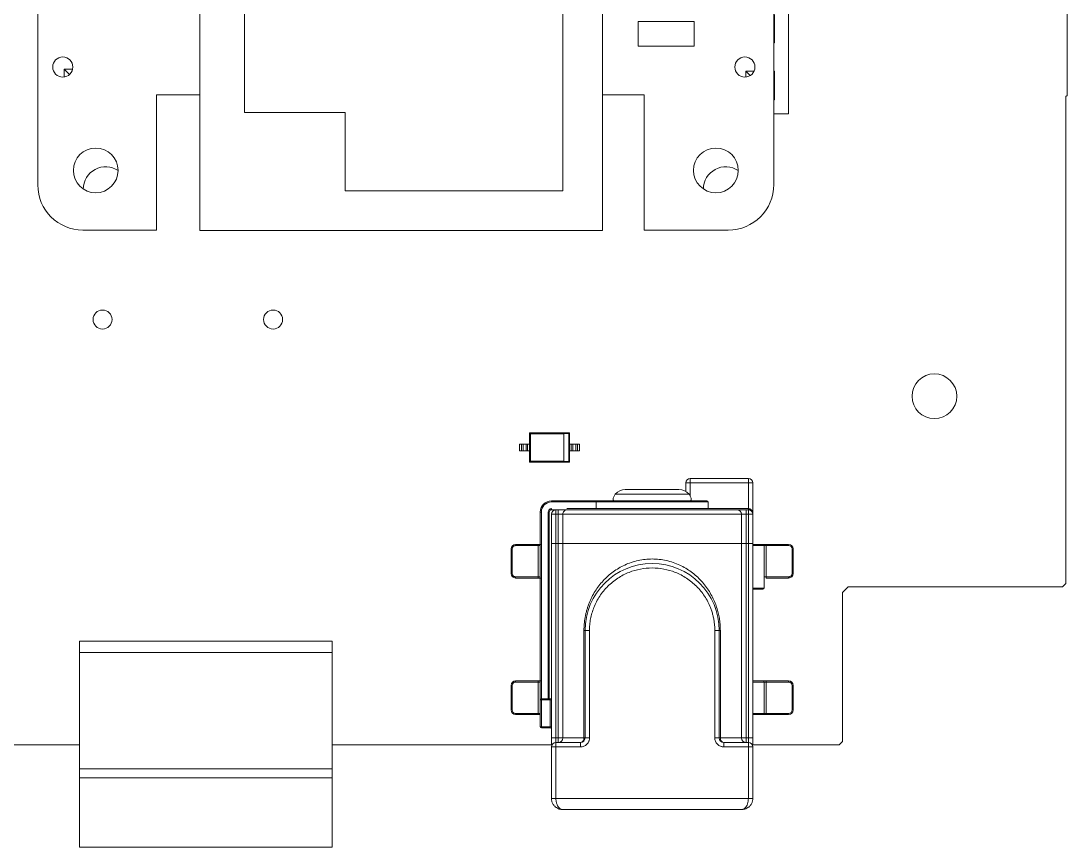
# Model space of a CAD drawing. Header units: millimetres. Extents: x 27 to 102, y 24 to 180.
# Drawn here: x 55.74 to 102.49, y 23.55 to 60.48 of the extents above; entities that cross this region are included whole.
import ezdxf

# ---------------------------------------------------------------- set-up
doc = ezdxf.new("R2010")
doc.units = ezdxf.units.MM

msp = doc.modelspace()

# ---------------------------------------------------------------- linework, layer by layer
at = {"color": 7, "linetype": 'Continuous', "lineweight": 15}
for p, q in [((102.489, 167.824), (102.489, 57.15)), ((89.387, 102.6), (89.387, 53.166)), ((56.494, 53.146), (56.494, 96.234)), ((90.042, 56.322), (90.042, 94.422)), ((63.733, 51.105), (63.733, 82.294)), ((81.73, 82.294), (81.73, 51.105)), ((65.728, 56.387), (65.728, 81.633)), ((79.952, 81.633), (79.952, 52.887)), ((89.412, 60.772), (89.412, 59.492)), ((83.323, 59.35), (83.323, 60.45)), ((83.323, 60.45), (85.823, 60.45)), ((85.823, 60.45), (85.823, 59.35)), ((89.412, 59.492), (89.387, 59.517)), ((89.412, 59.492), (89.387, 59.492)), ((85.823, 59.35), (83.323, 59.35)), ((57.677, 57.973), (57.677, 58.322)), ((57.677, 58.322), (58.051, 58.322)), ((57.914, 58.085), (57.677, 58.322)), ((88.132, 57.97), (88.132, 58.232)), ((88.132, 58.232), (88.502, 58.232)), ((88.329, 58.035), (88.132, 58.232)), ((89.387, 58.232), (89.412, 58.232)), ((89.387, 58.207), (89.412, 58.232)), ((89.412, 58.232), (89.412, 56.952)), ((61.803, 57.173), (61.803, 51.128)), ((63.733, 57.173), (61.803, 57.173)), ((83.596, 57.173), (81.73, 57.173)), ((83.596, 51.128), (83.596, 57.173)), ((102.489, 57.15), (102.434, 57.095)), ((102.434, 57.095), (102.434, 35.328)), ((89.412, 56.952), (89.387, 56.977)), ((89.412, 56.952), (89.387, 56.952)), ((65.728, 56.387), (70.228, 56.387)), ((70.228, 56.387), (70.228, 52.887)), ((89.387, 56.322), (90.042, 56.322)), ((79.952, 52.887), (70.228, 52.887)), ((61.803, 51.128), (58.513, 51.128)), ((81.73, 51.105), (63.733, 51.105)), ((87.349, 51.128), (83.596, 51.128)), ((78.473, 40.76), (78.473, 42.06)), ((78.517, 42.015), (78.473, 42.06)), ((78.473, 42.06), (80.248, 42.06)), ((78.517, 40.804), (78.517, 42.015)), ((80.006, 42.015), (78.517, 42.015)), ((80.006, 42.015), (80.22, 42.032)), ((80.006, 40.804), (80.006, 42.015)), ((80.248, 42.06), (80.22, 42.032)), ((80.22, 40.788), (80.22, 42.032)), ((80.248, 40.76), (80.248, 42.06)), ((78.023, 41.56), (78.473, 41.56)), ((78.023, 41.26), (78.023, 41.56)), ((78.473, 41.26), (78.023, 41.26)), ((78.113, 41.26), (78.113, 41.56)), ((78.184, 41.56), (78.184, 41.26)), ((78.314, 41.26), (78.314, 41.56)), ((78.385, 41.26), (78.385, 41.56)), ((80.248, 41.56), (80.698, 41.56)), ((80.698, 41.26), (80.248, 41.26)), ((80.336, 41.26), (80.336, 41.56)), ((80.407, 41.26), (80.407, 41.56)), ((80.537, 41.56), (80.537, 41.26)), ((80.608, 41.56), (80.608, 41.26)), ((80.698, 41.26), (80.698, 41.56)), ((78.517, 40.804), (78.473, 40.76)), ((80.248, 40.76), (78.473, 40.76)), ((80.006, 40.804), (78.517, 40.804)), ((80.22, 40.788), (80.006, 40.804)), ((80.248, 40.76), (80.22, 40.788)), ((85.448, 39.826), (88.448, 39.826)), ((85.448, 39.826), (85.448, 39.445)), ((85.648, 40.026), (85.648, 39.251)), ((85.648, 40.026), (88.248, 40.026)), ((88.248, 38.626), (88.248, 40.026)), ((88.448, 38.426), (88.448, 39.826)), ((82.922, 39.026), (79.448, 39.026)), ((79.448, 39.026), (79.448, 38.976)), ((81.448, 38.976), (81.448, 38.676)), ((85.398, 39.026), (84.975, 39.026)), ((86.448, 38.676), (86.448, 38.976)), ((78.948, 38.526), (78.948, 28.926)), ((78.998, 38.526), (78.948, 38.526)), ((78.998, 28.876), (78.998, 38.526)), ((79.348, 38.526), (79.298, 38.526)), ((79.348, 30.176), (79.348, 38.526)), ((79.448, 38.676), (79.448, 38.626)), ((79.448, 38.626), (79.753, 38.626)), ((79.448, 28.426), (79.448, 38.426)), ((79.448, 38.426), (79.953, 38.426)), ((79.648, 28.226), (79.648, 38.626)), ((79.753, 28.226), (79.753, 38.626)), ((79.825, 38.626), (82.398, 38.626)), ((79.953, 38.426), (79.953, 28.426)), ((88.248, 38.626), (85.648, 38.626)), ((87.944, 28.426), (87.944, 38.426)), ((87.944, 38.426), (88.448, 38.426)), ((88.144, 38.626), (88.144, 28.226)), ((88.248, 38.626), (88.248, 28.226)), ((88.448, 38.426), (88.448, 28.426)), ((78.972, 37.076), (77.848, 37.076)), ((77.848, 37.076), (77.848, 37.026)), ((77.848, 37.026), (78.943, 37.026)), ((78.848, 35.576), (78.848, 37.076)), ((79.448, 37.126), (79.953, 37.126)), ((88.448, 37.126), (87.944, 37.126)), ((88.448, 37.026), (90.048, 37.026)), ((88.598, 37.076), (88.598, 37.076)), ((88.898, 37.076), (88.898, 37.076)), ((88.948, 37.026), (88.948, 35.126)), ((90.048, 37.076), (89.048, 37.076)), ((89.048, 37.076), (89.048, 35.576)), ((90.048, 37.026), (90.048, 37.076)), ((77.648, 36.876), (77.648, 35.776)), ((77.648, 36.876), (77.698, 36.876)), ((77.698, 36.876), (77.698, 35.776)), ((90.198, 35.776), (90.198, 36.876)), ((90.198, 36.876), (90.248, 36.876)), ((90.248, 35.776), (90.248, 36.876)), ((77.698, 35.776), (77.648, 35.776)), ((77.848, 35.626), (78.943, 35.626)), ((77.848, 35.626), (77.848, 35.576)), ((77.848, 35.576), (78.848, 35.576)), ((88.948, 35.626), (90.048, 35.626)), ((89.048, 35.576), (90.048, 35.576)), ((90.048, 35.626), (90.048, 35.576)), ((90.198, 35.776), (90.248, 35.776)), ((88.448, 35.126), (88.948, 35.126)), ((92.71, 35.179), (92.452, 34.921)), ((102.285, 35.179), (92.71, 35.179)), ((102.434, 35.328), (102.285, 35.179)), ((92.452, 34.921), (92.452, 28.267)), ((81.148, 33.226), (80.901, 33.226)), ((80.901, 28.426), (80.901, 33.226)), ((80.948, 33.226), (80.948, 28.426)), ((81.148, 33.226), (81.148, 28.426)), ((86.748, 28.426), (86.748, 33.226)), ((86.748, 33.226), (86.996, 33.226)), ((86.948, 28.426), (86.948, 33.226)), ((86.996, 33.226), (86.996, 28.426)), ((58.355, 23.548), (58.355, 32.748)), ((58.355, 32.748), (69.655, 32.748)), ((69.655, 23.548), (69.655, 32.748)), ((69.655, 32.248), (58.355, 32.248)), ((78.972, 30.976), (77.848, 30.976)), ((77.848, 30.976), (77.848, 30.926)), ((77.848, 30.926), (78.943, 30.926)), ((78.848, 29.476), (78.848, 30.976)), ((88.448, 30.926), (90.048, 30.926)), ((88.598, 30.976), (88.598, 30.976)), ((88.898, 30.976), (88.898, 30.976)), ((88.948, 29.526), (88.948, 30.926)), ((90.048, 30.976), (89.048, 30.976)), ((89.048, 30.976), (89.048, 29.476)), ((90.048, 30.926), (90.048, 30.976)), ((77.648, 30.776), (77.648, 29.676)), ((77.648, 30.776), (77.698, 30.776)), ((77.698, 29.676), (77.698, 30.776)), ((90.198, 30.776), (90.198, 29.676)), ((90.198, 30.776), (90.248, 30.776)), ((90.248, 29.676), (90.248, 30.776)), ((78.948, 30.126), (79.448, 30.126)), ((78.998, 30.176), (79.398, 30.176)), ((79.398, 28.876), (79.398, 30.176)), ((77.698, 29.676), (77.648, 29.676)), ((78.948, 29.526), (77.848, 29.526)), ((77.848, 29.526), (77.848, 29.476)), ((77.848, 29.476), (78.848, 29.476)), ((90.048, 29.526), (88.448, 29.526)), ((89.048, 29.476), (90.048, 29.476)), ((90.048, 29.476), (90.048, 29.526)), ((90.248, 29.676), (90.198, 29.676)), ((79.448, 28.926), (78.948, 28.926)), ((78.998, 28.876), (79.398, 28.876)), ((58.355, 28.118), (51.113, 28.118)), ((79.448, 28.118), (69.655, 28.118)), ((79.953, 28.426), (79.448, 28.426)), ((79.648, 28.226), (79.648, 25.726)), ((80.748, 28.226), (79.648, 28.226)), ((80.748, 28.026), (80.748, 28.226)), ((80.901, 28.426), (81.148, 28.426)), ((86.748, 28.426), (86.996, 28.426)), ((88.248, 28.226), (87.148, 28.226)), ((87.148, 28.026), (87.148, 28.226)), ((88.448, 28.426), (87.944, 28.426)), ((88.248, 25.726), (88.248, 28.226)), ((92.303, 28.118), (88.448, 28.118)), ((92.452, 28.267), (92.303, 28.118)), ((80.748, 28.026), (79.448, 28.026)), ((79.448, 25.726), (79.448, 28.026)), ((88.448, 28.026), (87.148, 28.026)), ((88.448, 28.026), (88.448, 25.726)), ((58.355, 27.048), (69.655, 27.048)), ((69.655, 26.648), (58.355, 26.648)), ((88.448, 25.726), (79.448, 25.726)), ((87.948, 25.226), (79.948, 25.226)), ((58.355, 23.548), (69.655, 23.548))]:
    msp.add_line(p, q, dxfattribs=at)
at = {"color": 8, "linetype": 'Continuous', "lineweight": 15}
for p, q in [((79.448, 38.976), (81.448, 38.976)), ((85.648, 39.026), (85.648, 39.026)), ((79.298, 38.526), (79.298, 30.176)), ((81.448, 38.676), (80.136, 38.676)), ((86.448, 38.676), (88.248, 38.676))]:
    msp.add_line(p, q, dxfattribs=at)
at = {"color": 8, "linetype": 'Continuous', "lineweight": 15, "flags": 128}
for points in [[(83.948, 39.326), (83.504, 39.326), (83.093, 39.326), (82.745, 39.326), (82.486, 39.326), (82.336, 39.326), (82.301, 39.326)], [(85.596, 39.326), (85.561, 39.326), (85.411, 39.326), (85.152, 39.326), (84.804, 39.326), (84.393, 39.326), (83.948, 39.326)], [(86.448, 38.976), (86.392, 38.976), (86.211, 38.976), (85.914, 38.976), (85.518, 38.976), (85.041, 38.976), (84.509, 38.976), (83.948, 38.976), (83.388, 38.976), (82.856, 38.976), (82.379, 38.976), (81.983, 38.976), (81.686, 38.976), (81.505, 38.976), (81.448, 38.976)], [(86.448, 38.676), (86.392, 38.676), (86.211, 38.676), (85.914, 38.676), (85.518, 38.676), (85.041, 38.676), (84.509, 38.676), (83.948, 38.676), (83.388, 38.676), (82.856, 38.676), (82.379, 38.676), (81.983, 38.676), (81.686, 38.676), (81.505, 38.676), (81.448, 38.676)]]:
    msp.add_lwpolyline(points, dxfattribs=at)
at = {"color": 7, "linetype": 'Continuous', "lineweight": 15, "flags": 128}
for points in [[(85.148, 39.526), (85.076, 39.526), (84.868, 39.526), (84.548, 39.526), (84.157, 39.526), (83.74, 39.526), (83.348, 39.526), (83.029, 39.526), (82.821, 39.526), (82.748, 39.526)], [(84.948, 39.026), (84.881, 39.026), (84.687, 39.026), (84.394, 39.026), (84.041, 39.026), (83.675, 39.026), (83.346, 39.026), (83.098, 39.026), (82.965, 39.026), (82.948, 39.026)], [(87.944, 38.426), (87.846, 38.426), (87.623, 38.426), (87.283, 38.426), (86.836, 38.426), (86.296, 38.426), (85.681, 38.426), (85.011, 38.426), (84.306, 38.426), (83.591, 38.426), (82.886, 38.426), (82.216, 38.426), (81.601, 38.426), (81.061, 38.426), (80.614, 38.426), (80.274, 38.426), (80.051, 38.426), (79.953, 38.426)], [(87.944, 37.126), (87.846, 37.126), (87.623, 37.126), (87.283, 37.126), (86.836, 37.126), (86.296, 37.126), (85.681, 37.126), (85.011, 37.126), (84.306, 37.126), (83.591, 37.126), (82.886, 37.126), (82.216, 37.126), (81.601, 37.126), (81.061, 37.126), (80.614, 37.126), (80.274, 37.126), (80.051, 37.126), (79.953, 37.126)], [(79.953, 37.126), (80.051, 37.126), (80.274, 37.126), (80.614, 37.126), (81.061, 37.126), (81.601, 37.126), (82.216, 37.126), (82.886, 37.126), (83.591, 37.126), (84.306, 37.126), (85.011, 37.126), (85.681, 37.126), (86.296, 37.126), (86.836, 37.126), (87.283, 37.126), (87.623, 37.126), (87.846, 37.126), (87.944, 37.126)], [(79.953, 28.426), (79.982, 28.426), (80.038, 28.426), (80.12, 28.426), (80.228, 28.426), (80.361, 28.426), (80.518, 28.426), (80.699, 28.426), (80.901, 28.426)], [(86.996, 28.426), (87.198, 28.426), (87.379, 28.426), (87.536, 28.426), (87.669, 28.426), (87.777, 28.426), (87.859, 28.426), (87.915, 28.426), (87.944, 28.426)]]:
    msp.add_lwpolyline(points, dxfattribs=at)
at = {"color": 7, "linetype": 'Continuous', "lineweight": 15}
for centre, radius in [((57.612, 58.418), 0.45), ((88.092, 58.418), 0.45), ((59.085, 53.795), 1), ((86.796, 53.795), 1), ((59.39, 47.131), 0.425), ((67.01, 47.131), 0.425), ((96.561, 43.702), 1)]:
    msp.add_circle(centre, radius, dxfattribs=at)
for centre, radius, start, end in [((59.529, 52.959), 1, 56.2275, 180), ((87.24, 52.959), 1, 56.2, 180), ((58.513, 53.146), 2.018, 180, 270), ((87.349, 53.166), 2.038, 270, 0), ((85.648, 39.826), 0.2, 90, 180), ((85.648, 39.826), 0.2, 90, 180), ((88.248, 39.826), 0.2, 0, 90), ((88.248, 39.826), 0.2, 0, 90), ((82.599, 39.059), 0.4, 138.1897, 177.2706), ((82.748, 38.926), 0.6, 90, 138.1897), ((85.148, 38.926), 0.6, 41.8103, 90), ((85.297, 39.059), 0.4, 2.7294, 41.8103), ((79.448, 38.526), 0.5, 90, 180), ((81.498, 38.976), 0.05, 90, 180), ((82.25, 39.076), 0.05, 177.2706, 270), ((85.647, 39.076), 0.05, 270, 2.7294), ((86.398, 38.976), 0.05, 0, 90), ((79.448, 38.526), 0.1, 90, 180), ((79.648, 38.426), 0.2, 90, 180), ((79.648, 38.426), 0.2, 90, 180), ((80.153, 38.426), 0.2, 90.0325, 180.0325), ((87.744, 38.426), 0.2, 359.9675, 89.9675), ((88.248, 38.426), 0.2, 0, 90), ((77.848, 36.876), 0.2, 90, 180), ((77.848, 36.876), 0.2, 90, 180), ((78.995, 37.026), 0.0523, 152.9654, 180.0879), ((88.898, 37.026), 0.05, 0, 90), ((88.898, 37.026), 0.05, 0, 90), ((90.048, 36.876), 0.2, 0, 90), ((90.048, 36.876), 0.2, 0, 90), ((83.948, 33.226), 3, 0, 180), ((77.848, 35.776), 0.2, 180, 270), ((90.048, 35.776), 0.2, 270, 0), ((88.898, 35.126), 0.05, 270, 0), ((77.848, 30.776), 0.2, 90, 180), ((77.848, 30.776), 0.2, 90, 180), ((78.995, 30.926), 0.0523, 152.9654, 180.0879), ((88.898, 30.926), 0.05, 0, 90), ((88.898, 30.926), 0.05, 0, 90), ((90.048, 30.776), 0.2, 0, 90), ((90.048, 30.776), 0.2, 0, 90), ((78.998, 30.126), 0.05, 90, 180), ((78.998, 30.126), 0.05, 90, 180), ((79.398, 30.226), 0.05, 270, 0), ((79.398, 30.226), 0.05, 270, 0), ((77.848, 29.676), 0.2, 180, 270), ((88.898, 29.526), 0.05, 270, 0), ((88.898, 29.526), 0.05, 270, 0), ((90.048, 29.676), 0.2, 270, 0), ((78.998, 28.926), 0.05, 180, 270), ((79.398, 28.826), 0.05, 0, 90), ((79.648, 28.026), 0.2, 90, 180), ((79.648, 28.026), 0.2, 90, 180), ((79.753, 28.425), 0.2, 270.0325, 0.0325), ((80.748, 28.426), 0.2, 270, 0), ((80.748, 28.426), 0.2, 270, 0), ((80.721, 28.405), 0.181, 278.7423, 6.6499), ((87.148, 28.426), 0.2, 180, 270), ((87.148, 28.426), 0.2, 180, 270), ((87.176, 28.405), 0.181, 173.3501, 261.2578), ((88.144, 28.425), 0.2, 179.9675, 269.9675), ((88.248, 28.026), 0.2, 0, 90), ((88.248, 28.026), 0.2, 0, 90)]:
    msp.add_arc(centre, radius, start, end, dxfattribs=at)
at = {"color": 8, "linetype": 'Continuous', "lineweight": 15}
msp.add_arc((78.995, 35.626), 0.0523, 179.9121, 207.0347, dxfattribs=at)
at = {"color": 7, "linetype": 'Continuous', "lineweight": 15}
for points in [[(79.448, 38.976), (79.2, 38.976), (78.998, 38.774), (78.998, 38.526)], [(79.298, 38.526), (79.298, 38.608), (79.366, 38.676), (79.448, 38.676)], [(88.898, 37.076), (88.898, 37.076), (88.697, 37.076), (88.448, 37.076)], [(88.448, 37.076), (88.531, 37.076), (88.598, 37.076), (88.598, 37.076)], [(90.048, 37.026), (90.131, 37.026), (90.198, 36.958), (90.198, 36.876)], [(77.848, 30.926), (77.766, 30.926), (77.698, 30.858), (77.698, 30.776)], [(88.898, 30.976), (88.898, 30.976), (88.697, 30.976), (88.448, 30.976)], [(88.448, 30.976), (88.531, 30.976), (88.598, 30.976), (88.598, 30.976)], [(90.048, 30.926), (90.131, 30.926), (90.198, 30.858), (90.198, 30.776)], [(77.698, 29.676), (77.698, 29.593), (77.766, 29.526), (77.848, 29.526)], [(88.898, 29.476), (88.898, 29.476), (88.966, 29.476), (89.048, 29.476)], [(90.198, 29.676), (90.198, 29.593), (90.131, 29.526), (90.048, 29.526)]]:
    msp.add_open_spline(points, degree=3, dxfattribs=at)
for points, knots in [([(82.459, 39.026), (82.423, 39.026), (82.351, 39.026), (82.248, 39.026), (82.151, 39.026), (82.028, 39.026), (81.888, 39.026), (81.747, 39.026), (81.635, 39.026), (81.557, 39.026), (81.507, 39.026), (81.501, 39.026), (81.498, 39.026)], [0, 0, 0, 0, 0.061742, 0.123315, 0.184917, 0.246745, 0.373282, 0.500049, 0.626585, 0.753352, 0.876619, 1, 1, 1, 1]), ([(81.498, 39.026), (81.499, 39.026), (81.501, 39.026), (81.516, 39.026), (81.54, 39.026), (81.573, 39.026), (81.616, 39.026), (81.708, 39.026), (81.885, 39.026), (82.204, 39.026), (82.593, 39.026), (83.029, 39.026), (83.486, 39.026), (83.948, 39.026), (84.41, 39.026), (84.868, 39.026), (85.303, 39.026), (85.692, 39.026), (86.011, 39.026), (86.213, 39.026), (86.328, 39.026), (86.388, 39.026), (86.395, 39.026), (86.398, 39.026)], [0, 0, 0, 0, 0.020145, 0.040135, 0.060048, 0.079966, 0.099967, 0.120131, 0.185077, 0.250093, 0.31504, 0.380056, 0.440008, 0.500029, 0.559981, 0.620002, 0.684948, 0.749964, 0.814911, 0.879927, 0.920043, 0.959854, 1, 1, 1, 1]), ([(82.398, 39.026), (82.407, 39.026), (82.425, 39.026), (82.449, 39.026), (82.473, 39.026), (82.495, 39.026), (82.497, 39.026), (82.498, 39.026)], [0, 0, 0, 0, 0.167535, 0.330448, 0.500633, 0.74883, 1, 1, 1, 1]), ([(82.498, 39.026), (82.498, 39.026), (82.496, 39.026), (82.482, 39.026), (82.467, 39.026), (82.459, 39.026)], [0, 0, 0, 0, 0.339001, 0.660999, 1, 1, 1, 1]), ([(82.525, 39.026), (82.544, 39.026), (82.575, 39.026), (82.742, 39.026), (82.862, 39.026), (82.917, 39.026)], [0, 0, 0, 0, 0.496258, 0.766516, 1, 1, 1, 1]), ([(85.438, 39.026), (85.43, 39.026), (85.415, 39.026), (85.401, 39.026), (85.399, 39.026), (85.398, 39.026)], [0, 0, 0, 0, 0.339001, 0.660999, 1, 1, 1, 1]), ([(86.398, 39.026), (86.398, 39.026), (86.396, 39.026), (86.384, 39.026), (86.365, 39.026), (86.328, 39.026), (86.261, 39.026), (86.15, 39.026), (86.009, 39.026), (85.842, 39.026), (85.652, 39.026), (85.509, 39.026), (85.438, 39.026)], [0, 0, 0, 0, 0.061742, 0.123315, 0.184917, 0.246745, 0.373282, 0.500049, 0.626585, 0.753352, 0.876619, 1, 1, 1, 1]), ([(79.753, 38.626), (79.856, 38.626), (79.955, 38.626), (80.104, 38.626), (80.148, 38.626), (80.153, 38.626)], [0, 0, 0, 0, 0.5, 0.5, 1, 1, 1, 1]), ([(80.153, 38.626), (80.199, 38.626), (80.619, 38.626), (82.033, 38.626), (82.972, 38.626), (84.925, 38.626), (85.864, 38.626), (87.277, 38.626), (87.698, 38.626), (87.744, 38.626)], [0, 0, 0, 0, 0.25, 0.25, 0.5, 0.5, 0.75, 0.75, 1, 1, 1, 1]), ([(86.398, 38.626), (86.398, 38.626), (85.301, 38.626), (82.596, 38.626), (81.498, 38.626), (81.498, 38.626)], [0, 0, 0, 0, 0.5, 0.5, 1, 1, 1, 1]), ([(87.744, 38.626), (87.749, 38.626), (87.793, 38.626), (87.942, 38.626), (88.041, 38.626), (88.144, 38.626)], [0, 0, 0, 0, 0.5, 0.5, 1, 1, 1, 1]), ([(88.248, 38.676), (88.258, 38.675), (88.279, 38.674), (88.31, 38.664), (88.339, 38.649), (88.367, 38.629), (88.401, 38.592), (88.439, 38.523), (88.445, 38.462), (88.448, 38.426)], [0, 0, 0, 0, 0.073048, 0.150403, 0.234308, 0.326528, 0.428397, 0.657145, 1, 1, 1, 1]), ([(88.448, 38.426), (88.448, 38.439), (88.446, 38.463), (88.436, 38.497), (88.422, 38.526), (88.407, 38.548), (88.385, 38.574), (88.351, 38.6), (88.302, 38.621), (88.265, 38.624), (88.248, 38.626)], [0, 0, 0, 0, 0.1513315, 0.2842187, 0.3987197, 0.4949292, 0.5730118, 0.7369585, 0.8765489, 1, 1, 1, 1]), ([(77.848, 37.026), (77.835, 37.025), (77.809, 37.023), (77.772, 37.007), (77.737, 36.979), (77.704, 36.935), (77.7, 36.895), (77.698, 36.876)], [0, 0, 0, 0, 0.168224, 0.331133, 0.500763, 0.749586, 1, 1, 1, 1]), ([(78.848, 37.076), (78.879, 37.076), (78.91, 37.076), (78.96, 37.076), (78.98, 37.076), (78.99, 37.076)], [0, 0, 0, 0, 0.5, 0.5, 1, 1, 1, 1]), ([(88.598, 37.076), (88.598, 37.076), (88.646, 37.076), (88.815, 37.076), (88.929, 37.076), (89.048, 37.076)], [0, 0, 0, 0, 0.5, 0.5, 1, 1, 1, 1]), ([(89.048, 37.076), (89.009, 37.076), (88.97, 37.076), (88.914, 37.076), (88.898, 37.076), (88.898, 37.076)], [0, 0, 0, 0, 0.5, 0.5, 1, 1, 1, 1]), ([(80.901, 33.226), (80.901, 33.277), (80.903, 33.379), (80.914, 33.533), (80.931, 33.686), (80.956, 33.84), (80.989, 33.994), (81.029, 34.148), (81.077, 34.302), (81.148, 34.496), (81.253, 34.728), (81.398, 34.986), (81.566, 35.229), (81.82, 35.531), (82.189, 35.864), (82.718, 36.176), (83.312, 36.38), (83.952, 36.449), (84.592, 36.378), (85.186, 36.173), (85.713, 35.86), (86.156, 35.458), (86.514, 34.989), (86.73, 34.557), (86.852, 34.21), (86.917, 33.964), (86.963, 33.718), (86.991, 33.472), (86.994, 33.307), (86.996, 33.226)], [0, 0, 0, 0, 0.0148885, 0.0298636, 0.0449969, 0.0603575, 0.0760117, 0.0920222, 0.1084475, 0.1253418, 0.1561243, 0.1880291, 0.219063, 0.250426, 0.3142273, 0.3756633, 0.4390648, 0.500398, 0.5618289, 0.6253657, 0.6865838, 0.7501448, 0.814046, 0.8749779, 0.9017066, 0.9273241, 0.9520673, 0.9761984, 1, 1, 1, 1]), ([(86.748, 33.226), (86.747, 33.285), (86.745, 33.402), (86.728, 33.577), (86.701, 33.751), (86.663, 33.922), (86.613, 34.091), (86.509, 34.38), (86.306, 34.774), (85.942, 35.219), (85.497, 35.583), (84.999, 35.84), (84.476, 35.993), (83.949, 36.042), (83.421, 35.993), (82.898, 35.84), (82.4, 35.583), (81.955, 35.219), (81.591, 34.774), (81.374, 34.354), (81.255, 34.008), (81.194, 33.751), (81.155, 33.49), (81.151, 33.314), (81.148, 33.226)], [0, 0, 0, 0, 0.020146, 0.040136, 0.060049, 0.079965, 0.099964, 0.120127, 0.185075, 0.250085, 0.315033, 0.380043, 0.439997, 0.500012, 0.559966, 0.619981, 0.684929, 0.749939, 0.814887, 0.879897, 0.910046, 0.939933, 0.969828, 1, 1, 1, 1]), ([(77.698, 35.776), (77.699, 35.762), (77.701, 35.736), (77.717, 35.7), (77.745, 35.664), (77.789, 35.632), (77.829, 35.628), (77.848, 35.626)], [0, 0, 0, 0, 0.168224, 0.331133, 0.500763, 0.749586, 1, 1, 1, 1]), ([(78.99, 35.576), (78.98, 35.576), (78.96, 35.576), (78.91, 35.576), (78.879, 35.576), (78.848, 35.576)], [0, 0, 0, 0, 0.5, 0.5, 1, 1, 1, 1]), ([(90.048, 35.626), (90.062, 35.626), (90.088, 35.628), (90.124, 35.644), (90.16, 35.672), (90.193, 35.716), (90.196, 35.756), (90.198, 35.776)], [0, 0, 0, 0, 0.168224, 0.331133, 0.500763, 0.749586, 1, 1, 1, 1]), ([(88.448, 35.076), (88.568, 35.076), (88.682, 35.076), (88.851, 35.076), (88.898, 35.076), (88.898, 35.076)], [0, 0, 0, 0, 0.5, 0.5, 1, 1, 1, 1]), ([(78.848, 30.976), (78.879, 30.976), (78.91, 30.976), (78.96, 30.976), (78.98, 30.976), (78.99, 30.976)], [0, 0, 0, 0, 0.5, 0.5, 1, 1, 1, 1]), ([(88.598, 30.976), (88.598, 30.976), (88.646, 30.976), (88.815, 30.976), (88.929, 30.976), (89.048, 30.976)], [0, 0, 0, 0, 0.5, 0.5, 1, 1, 1, 1]), ([(89.048, 30.976), (89.009, 30.976), (88.97, 30.976), (88.914, 30.976), (88.898, 30.976), (88.898, 30.976)], [0, 0, 0, 0, 0.5, 0.5, 1, 1, 1, 1]), ([(78.848, 29.476), (78.868, 29.476), (78.905, 29.476), (78.933, 29.476), (78.946, 29.476)], [0, 0, 0, 0, 0.544707, 1, 1, 1, 1]), ([(88.448, 29.476), (88.568, 29.476), (88.682, 29.476), (88.851, 29.476), (88.898, 29.476), (88.898, 29.476)], [0, 0, 0, 0, 0.5, 0.5, 1, 1, 1, 1]), ([(79.448, 28.118), (79.448, 28.126), (79.448, 28.15), (79.448, 28.205), (79.448, 28.297), (79.448, 28.375), (79.448, 28.426)], [0, 0, 0, 0, 0.1113363, 0.3402163, 0.5744315, 1, 1, 1, 1]), ([(79.753, 28.226), (79.757, 28.226), (79.765, 28.226), (79.789, 28.226), (79.821, 28.226), (79.862, 28.226), (79.913, 28.226), (79.972, 28.226), (80.058, 28.226), (80.177, 28.226), (80.342, 28.226), (80.531, 28.226), (80.676, 28.226), (80.748, 28.226)], [0, 0, 0, 0, 0.071807, 0.143227, 0.214416, 0.285534, 0.356739, 0.428191, 0.500046, 0.625423, 0.749974, 0.874549, 1, 1, 1, 1]), ([(81.148, 28.426), (81.148, 28.409), (81.147, 28.376), (81.137, 28.326), (81.118, 28.268), (81.085, 28.205), (81.034, 28.141), (80.97, 28.089), (80.899, 28.053), (80.824, 28.029), (80.774, 28.027), (80.748, 28.026)], [0, 0, 0, 0, 0.079597, 0.159223, 0.240129, 0.368602, 0.500069, 0.628543, 0.760011, 0.879282, 1, 1, 1, 1]), ([(87.148, 28.026), (87.132, 28.026), (87.098, 28.027), (87.049, 28.037), (86.991, 28.056), (86.927, 28.089), (86.864, 28.14), (86.812, 28.204), (86.775, 28.275), (86.752, 28.35), (86.75, 28.4), (86.748, 28.426)], [0, 0, 0, 0, 0.079597, 0.159223, 0.240129, 0.368602, 0.500069, 0.628543, 0.760011, 0.879282, 1, 1, 1, 1]), ([(87.148, 28.226), (87.191, 28.226), (87.275, 28.226), (87.391, 28.226), (87.5, 28.226), (87.601, 28.226), (87.694, 28.226), (87.779, 28.226), (87.875, 28.226), (87.973, 28.226), (88.059, 28.226), (88.119, 28.226), (88.135, 28.226), (88.144, 28.226)], [0, 0, 0, 0, 0.071807, 0.143227, 0.214416, 0.285534, 0.356739, 0.428191, 0.500046, 0.625423, 0.749974, 0.874549, 1, 1, 1, 1]), ([(88.448, 28.426), (88.448, 28.375), (88.448, 28.298), (88.448, 28.205), (88.448, 28.151), (88.448, 28.126), (88.448, 28.118)], [0, 0, 0, 0, 0.425712, 0.654666, 0.888958, 1, 1, 1, 1]), ([(79.948, 25.226), (79.929, 25.226), (79.892, 25.227), (79.842, 25.236), (79.8, 25.248), (79.742, 25.268), (79.672, 25.305), (79.584, 25.376), (79.51, 25.473), (79.458, 25.596), (79.452, 25.683), (79.448, 25.726)], [0, 0, 0, 0, 0.0805053, 0.15016, 0.2089635, 0.2569173, 0.3996615, 0.5250299, 0.6941965, 0.8515697, 1, 1, 1, 1]), ([(79.648, 25.726), (79.649, 25.705), (79.65, 25.663), (79.658, 25.6), (79.67, 25.538), (79.687, 25.478), (79.709, 25.422), (79.74, 25.363), (79.782, 25.305), (79.832, 25.261), (79.889, 25.232), (79.927, 25.228), (79.948, 25.226)], [0, 0, 0, 0, 0.073411, 0.148665, 0.226167, 0.306291, 0.389375, 0.475722, 0.600916, 0.743568, 0.850121, 1, 1, 1, 1]), ([(87.948, 25.226), (87.96, 25.226), (87.982, 25.227), (88.012, 25.236), (88.037, 25.248), (88.072, 25.268), (88.114, 25.305), (88.167, 25.376), (88.211, 25.473), (88.242, 25.596), (88.246, 25.683), (88.248, 25.726)], [0, 0, 0, 0, 0.080505, 0.15016, 0.208963, 0.256917, 0.399662, 0.52503, 0.694196, 0.85157, 1, 1, 1, 1]), ([(88.448, 25.726), (88.448, 25.705), (88.446, 25.663), (88.434, 25.6), (88.413, 25.538), (88.385, 25.478), (88.347, 25.422), (88.296, 25.363), (88.225, 25.305), (88.142, 25.261), (88.048, 25.232), (87.985, 25.228), (87.948, 25.226)], [0, 0, 0, 0, 0.073411, 0.148665, 0.226167, 0.306291, 0.389375, 0.475722, 0.600916, 0.743568, 0.850121, 1, 1, 1, 1]), ([(87.398, 25.226), (87.398, 25.226), (85.853, 25.226), (82.044, 25.226), (80.498, 25.226), (80.498, 25.226)], [0, 0, 0, 0, 0.5, 0.5, 1, 1, 1, 1])]:
    msp.add_open_spline(points, degree=3, knots=knots, dxfattribs=at)

doc.saveas('drawing.dxf')
